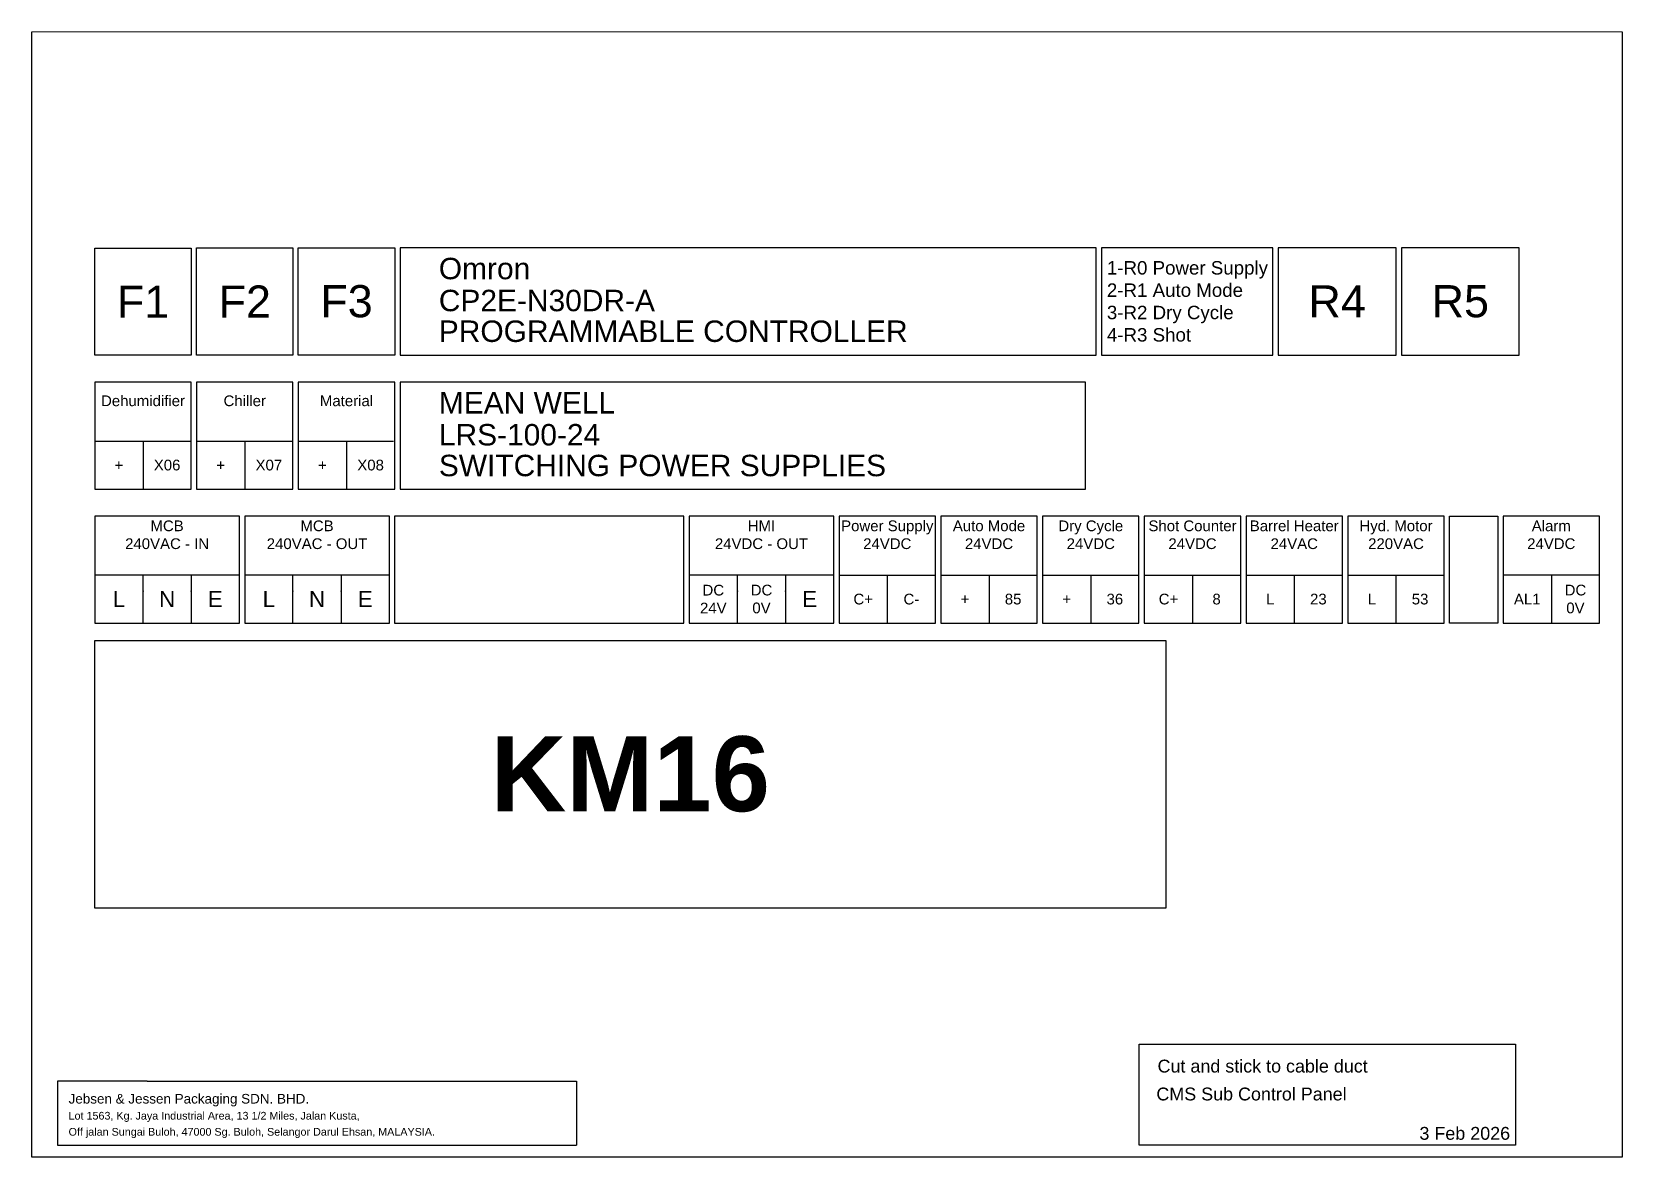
# Paper-space layout 'Print2' of a CAD drawing. Header units: millimetres. Extents: x 0 to 297, y 0 to 210.
# The model-space entities are those that its viewports show. They can reach past a viewport. Long polylines and large blocks are cut down to what shows.
import ezdxf
from ezdxf.enums import TextEntityAlignment as Align

# ---------------------------------------------------------------- set-up
doc = ezdxf.new("R2010")
doc.units = ezdxf.units.MM
doc.linetypes.add('JIS_02_1.2', pattern=[2.5, 1.25, -1.25])
for name, color, linetype in [('Wire-AC', 1, 'Continuous'), ('Wire-DC', 5, 'Continuous'), ('Wire-Ground', 3, 'JIS_02_1.2')]:
    doc.layers.add(name, color=color, linetype=linetype)
doc.styles.get("Standard").update_dxf_attribs({"font": 'arial.ttf'})

# ---------------------------------------------------------------- blocks, each defined once
blk = doc.blocks.new('Input Label')
at = {"color": 1, "lineweight": -3}
for p, q in [((76, -11), (94, -11)), ((85, -11), (85, -20)), ((95, -11), (113, -11)), ((104, -11), (104, -20))]:
    blk.add_line(p, q, dxfattribs=at)
for points in [[(76, -20), (94, -20), (94, 0), (76, 0)], [(95, -20), (113, -20), (113, 0), (95, 0)]]:
    blk.add_lwpolyline(points, close=True, dxfattribs=at)
at = {"layer": 'Wire-DC'}
for p, q in [((0, -11), (18, -11)), ((9, -11), (9, -20)), ((19, -11), (37, -11)), ((28, -11), (28, -20)), ((38, -11), (56, -11)), ((47, -11), (47, -20)), ((57, -11), (75, -11)), ((66, -11), (66, -20))]:
    blk.add_line(p, q, dxfattribs=at)
for points in [[(0, -20), (18, -20), (18, 0), (0, 0)], [(19, -20), (37, -20), (37, 0), (19, 0)], [(38, -20), (56, -20), (56, 0), (38, 0)], [(57, -20), (75, -20), (75, 0), (57, 0)]]:
    blk.add_lwpolyline(points, close=True, dxfattribs=at)
at = {"color": 5, "lineweight": -3, "char_height": 2, "width": 18, "attachment_point": 5}
for s, insert in [('\\pxqc;Power Supply\\P24VDC', (9, -3.5)), ('\\pxqc;Auto Mode\\P24VDC', (28, -3.5)), ('\\pxqc;Dry Cycle\\P24VDC', (47, -3.5)), ('\\pxqc;Shot Counter\\P24VDC', (66, -3.5))]:
    blk.add_mtext(s, dxfattribs=dict(at, insert=insert))
at = {"color": 1, "lineweight": -3, "char_height": 2, "width": 18, "attachment_point": 5}
for s, insert in [('\\pxqc;Barrel Heater\\P24VAC', (85, -3.5)), ('\\pxqc;Hyd. Motor\\P220VAC', (104, -3.5))]:
    blk.add_mtext(s, dxfattribs=dict(at, insert=insert))
blk = doc.blocks.new('Input Signal')
at = {"layer": 'Wire-AC', "transparency": 33554687}
for tag, p in [('B+', (80.51, -4.5)), ('B-', (89.5, -4.5)), ('H+', (99.51, -4.5)), ('H-', (108.5, -4.5))]:
    blk.add_attdef(tag, text='', height=2, dxfattribs=at).set_placement(p, align=Align.MIDDLE_CENTER)
at = {"layer": 'Wire-DC', "transparency": 33554687}
for tag, p in [('P+', (4.5, -4.5)), ('P-', (13.5, -4.5)), ('A+', (23.51, -4.5)), ('A-', (32.5, -4.5)), ('D+', (42.51, -4.5)), ('D-', (51.5, -4.5)), ('S+', (61.51, -4.5)), ('S-', (70.5, -4.5))]:
    blk.add_attdef(tag, text='', height=2, dxfattribs=at).set_placement(p, align=Align.MIDDLE_CENTER)

msp = doc.modelspace()

# ---------------------------------------------------------------- linework, layer by layer
at = {"lineweight": -3}
for p, q in [((1184.8, 255.35), (1202.6, 255.35)), ((1193.8, 255.35), (1193.8, 246.34)), ((1203.8, 255.35), (1221.6, 255.35)), ((1212.8, 255.35), (1212.8, 246.34)), ((1222.8, 255.35), (1240.6, 255.35)), ((1231.8, 255.35), (1231.8, 246.34))]:
    msp.add_line(p, q, dxfattribs=at)
at = {"color": 1, "lineweight": -3}
for p, q in [((1184.8, 230.35), (1211.8, 230.35)), ((1193.8, 221.34), (1193.8, 230.35)), ((1202.8, 230.35), (1202.8, 221.34)), ((1212.8, 230.35), (1239.8, 230.35)), ((1221.8, 221.34), (1221.8, 230.35)), ((1230.8, 230.35), (1230.8, 221.34))]:
    msp.add_line(p, q, dxfattribs=at)
at = {"color": 5, "lineweight": -3}
for p, q in [((1295.79, 230.35), (1322.79, 230.35)), ((1304.79, 221.34), (1304.79, 230.35)), ((1313.79, 230.34), (1313.79, 221.34)), ((1447.79, 230.35), (1465.59, 230.35)), ((1456.8, 230.35), (1456.8, 221.34))]:
    msp.add_line(p, q, dxfattribs=at)
for p, q in [((1194.59, 135.9), (1177.82, 135.9)), ((1177.82, 135.9), (1177.82, 123.92)), ((1194.59, 135.9), (1274.76, 135.9)), ((1274.76, 135.9), (1274.76, 123.92)), ((1177.82, 123.92), (1274.76, 123.92))]:
    msp.add_line(p, q)
for points in [[(1173.03, 331.72), (1470.03, 331.72), (1470.03, 121.71), (1173.03, 121.71)], [(1450.1, 123.92), (1379.8, 123.92), (1379.8, 142.8), (1450.1, 142.8)]]:
    msp.add_lwpolyline(points, close=True)
at = {"color": 1, "lineweight": -3}
for points in [[(1184.8, 291.34), (1202.8, 291.34), (1202.8, 271.34), (1184.8, 271.34)], [(1203.8, 291.37), (1221.8, 291.37), (1221.8, 271.37), (1203.8, 271.37)], [(1241.8, 271.4), (1371.8, 271.4), (1371.8, 291.4), (1241.8, 291.4)], [(1405.8, 271.4), (1427.8, 271.4), (1427.8, 291.4), (1405.8, 291.4)], [(1428.8, 271.4), (1450.8, 271.4), (1450.8, 291.4), (1428.8, 291.4)], [(1184.8, 221.34), (1211.8, 221.34), (1211.8, 241.34), (1184.8, 241.34)], [(1212.8, 221.34), (1239.8, 221.34), (1239.8, 241.34), (1212.8, 241.34)]]:
    msp.add_lwpolyline(points, close=True, dxfattribs=at)
at = {"color": 5, "lineweight": -3}
for points in [[(1222.8, 291.4), (1240.8, 291.4), (1240.8, 271.4), (1222.8, 271.4)], [(1372.8, 271.4), (1404.8, 271.4), (1404.8, 291.4), (1372.8, 291.4)], [(1241.8, 246.34), (1369.8, 246.34), (1369.8, 266.34), (1241.8, 266.34)], [(1295.79, 221.34), (1322.79, 221.34), (1322.79, 241.34), (1295.79, 241.34)], [(1447.79, 221.34), (1465.79, 221.34), (1465.79, 241.34), (1447.79, 241.34)]]:
    msp.add_lwpolyline(points, close=True, dxfattribs=at)
at = {"lineweight": -3}
for points in [[(1184.8, 246.34), (1202.8, 246.34), (1202.8, 266.34), (1184.8, 266.34)], [(1203.8, 246.34), (1221.8, 246.34), (1221.8, 266.34), (1203.8, 266.34)], [(1222.8, 246.34), (1240.8, 246.34), (1240.8, 266.34), (1222.8, 266.34)], [(1240.79, 221.34), (1294.79, 221.34), (1294.79, 241.34), (1240.79, 241.34)], [(1437.79, 241.34), (1446.8, 241.34), (1446.8, 221.34), (1437.79, 221.34)]]:
    msp.add_lwpolyline(points, close=True, dxfattribs=at)
at = {"transparency": 33554687}
msp.add_lwpolyline([(1184.8, 218.15), (1384.8, 218.15), (1384.8, 168.15), (1184.8, 168.15)], close=True, dxfattribs=at)
at = {"color": 1, "lineweight": -3}
for p in [(1193.8, 227.35), (1202.8, 227.35), (1221.8, 227.35), (1230.8, 227.35), (1193.8, 221.34), (1202.8, 221.34)]:
    msp.add_point(p, dxfattribs=at)
at = {"color": 5, "lineweight": -3}
for p in [(1304.79, 227.35), (1313.79, 227.35)]:
    msp.add_point(p, dxfattribs=at)

# ---------------------------------------------------------------- block references
at = {"color": 5, "transparency": 33554687}
msp.add_blockref('Input Label', (1323.79, 241.34), dxfattribs=at)
at = {"transparency": 33554687}
msp.add_blockref('Input Signal', (1323.79, 230.35), dxfattribs=at).add_auto_attribs({'P+': 'C+', 'P-': 'C-', 'A+': '+', 'A-': '85', 'D+': '+', 'D-': '36', 'S+': 'C+', 'S-': '8', 'B+': 'L', 'B-': '23', 'H+': 'L', 'H-': '53'})

# ---------------------------------------------------------------- texts
for s, height, p in [('Jebsen & Jessen Packaging SDN. BHD.', 1.7969, (1179.9, 131.71)), ('Lot 1563, Kg. Jaya Industrial Area, 13 1/2 Miles, Jalan Kusta,', 1.4375, (1179.9, 128.72)), ('Off jalan Sungai Buloh, 47000 Sg. Buloh, Selangor Darul Ehsan, MALAYSIA.', 1.4375, (1179.9, 125.72))]:
    msp.add_text(s, height=height).set_placement(p)
at = {"color": 1, "lineweight": -3, "char_height": 4, "attachment_point": 1}
for s, insert in [('Omron', (1249.04, 289.54)), ('CP2E-N30DR-A', (1249.04, 283.57)), ('PROGRAMMABLE CONTROLLER', (1249.04, 277.84))]:
    msp.add_mtext(s, dxfattribs=dict(at, insert=insert))
at = {"color": 5, "transparency": 33554687, "attachment_point": 5}
for s, insert, char_height, width in [('\\pxi0.400012,ql;1-R0 Power Supply\\P2-R1 Auto Mode\\P3-R2 Dry Cycle\\P4-R3 Shot', (1388.8, 281.4), 2.5, 32), ('F3', (1231.8, 281.4), 6, 18)]:
    msp.add_mtext(s, dxfattribs=dict(at, insert=insert, char_height=char_height, width=width))
at = {"transparency": 33554687, "attachment_point": 5}
for s, insert, char_height, width in [('{\\C1;F1}', (1193.8, 281.34), 6, 18), ('{\\C1;F2}', (1212.8, 281.37), 6, 18), ('{\\fArial|b1|i0|c0|p34;KM16}', (1284.8, 193.15), 14, 200.0048)]:
    msp.add_mtext(s, dxfattribs=dict(at, insert=insert, char_height=char_height, width=width))
at = {"color": 1, "transparency": 33554687, "char_height": 6, "width": 22, "attachment_point": 5}
for s, insert in [('R4', (1416.8, 281.4)), ('R5', (1439.8, 281.4))]:
    msp.add_mtext(s, dxfattribs=dict(at, insert=insert))
at = {"color": 5, "lineweight": -3, "char_height": 4, "attachment_point": 1}
for s, insert in [('MEAN WELL', (1249.05, 264.48)), ('LRS-100-24', (1249.05, 258.52)), ('SWITCHING POWER SUPPLIES', (1249.05, 252.78))]:
    msp.add_mtext(s, dxfattribs=dict(at, insert=insert))
at = {"lineweight": -3, "char_height": 2, "attachment_point": 5}
for s, insert, width in [('\\pxqc;Dehumidifier', (1193.8, 262.84), 18), ('\\pxqc;Chiller', (1212.8, 262.84), 18), ('\\pxqc;Material', (1231.8, 262.84), 18), ('+', (1189.3, 250.85), 9), ('X06', (1198.3, 250.85), 9), ('+', (1208.3, 250.85), 9), ('X07', (1217.3, 250.85), 9), ('+', (1227.3, 250.85), 9), ('X08', (1236.3, 250.85), 9)]:
    msp.add_mtext(s, dxfattribs=dict(at, insert=insert, width=width))
at = {"color": 5, "lineweight": -3, "char_height": 2, "attachment_point": 5}
for s, insert, width in [('\\pxqc;Alarm\\P24VDC', (1456.79, 237.84), 18), ('\\pxqc;HMI\\P24VDC - OUT', (1309.29, 237.84), 27), ('DC 24V', (1300.3, 225.85), 8.9984), ('DC\\P0V', (1309.3, 225.85), 8.9968), ('AL1', (1452.3, 225.85), 9), ('DC\\P0V', (1461.3, 225.85), 9)]:
    msp.add_mtext(s, dxfattribs=dict(at, insert=insert, width=width))
at = {"color": 1, "lineweight": -3, "attachment_point": 5}
for s, insert, char_height, width in [('\\pxqc;MCB\\P240VAC - IN', (1198.3, 237.84), 2, 27), ('\\pxqc;MCB\\P240VAC - OUT', (1226.3, 237.84), 2, 27), ('L', (1189.3, 225.85), 3, 8.9984), ('N', (1198.3, 225.85), 3, 8.9968), ('L', (1217.3, 225.85), 3, 8.9984), ('N', (1226.3, 225.85), 3, 8.9968)]:
    msp.add_mtext(s, dxfattribs=dict(at, insert=insert, char_height=char_height, width=width))
at = {"color": 3, "lineweight": -3, "char_height": 3, "width": 8.9971, "attachment_point": 5}
for insert in [(1207.3, 225.85), (1235.3, 225.85), (1318.3, 225.85)]:
    msp.add_mtext('E', dxfattribs=dict(at, insert=insert))
for s, insert, char_height, width, attachment_point in [(' Cut and stick to cable duct', (1382.33, 139.9), 2.3958, 52.9948, 1), ('CMS Sub Control Panel', (1383.04, 134.69), 2.3958, 68.0889, 1), ('3 Feb 2026', (1449.1, 124.92), 2.396, 24.6242, 9)]:
    msp.add_mtext(s, dxfattribs=dict(insert=insert, char_height=char_height, width=width, attachment_point=attachment_point))

psp = doc.layouts.new('Print2')

# ---------------------------------------------------------------- viewports
at = {"layer": 'Wire-Ground', "transparency": 33554687}
psp.add_viewport(center=(148.5, 105.01), size=(297, 210.0036), view_center_point=(1321.53, 226.71), view_height=210.0036, dxfattribs=at)

doc.saveas('drawing.dxf')
